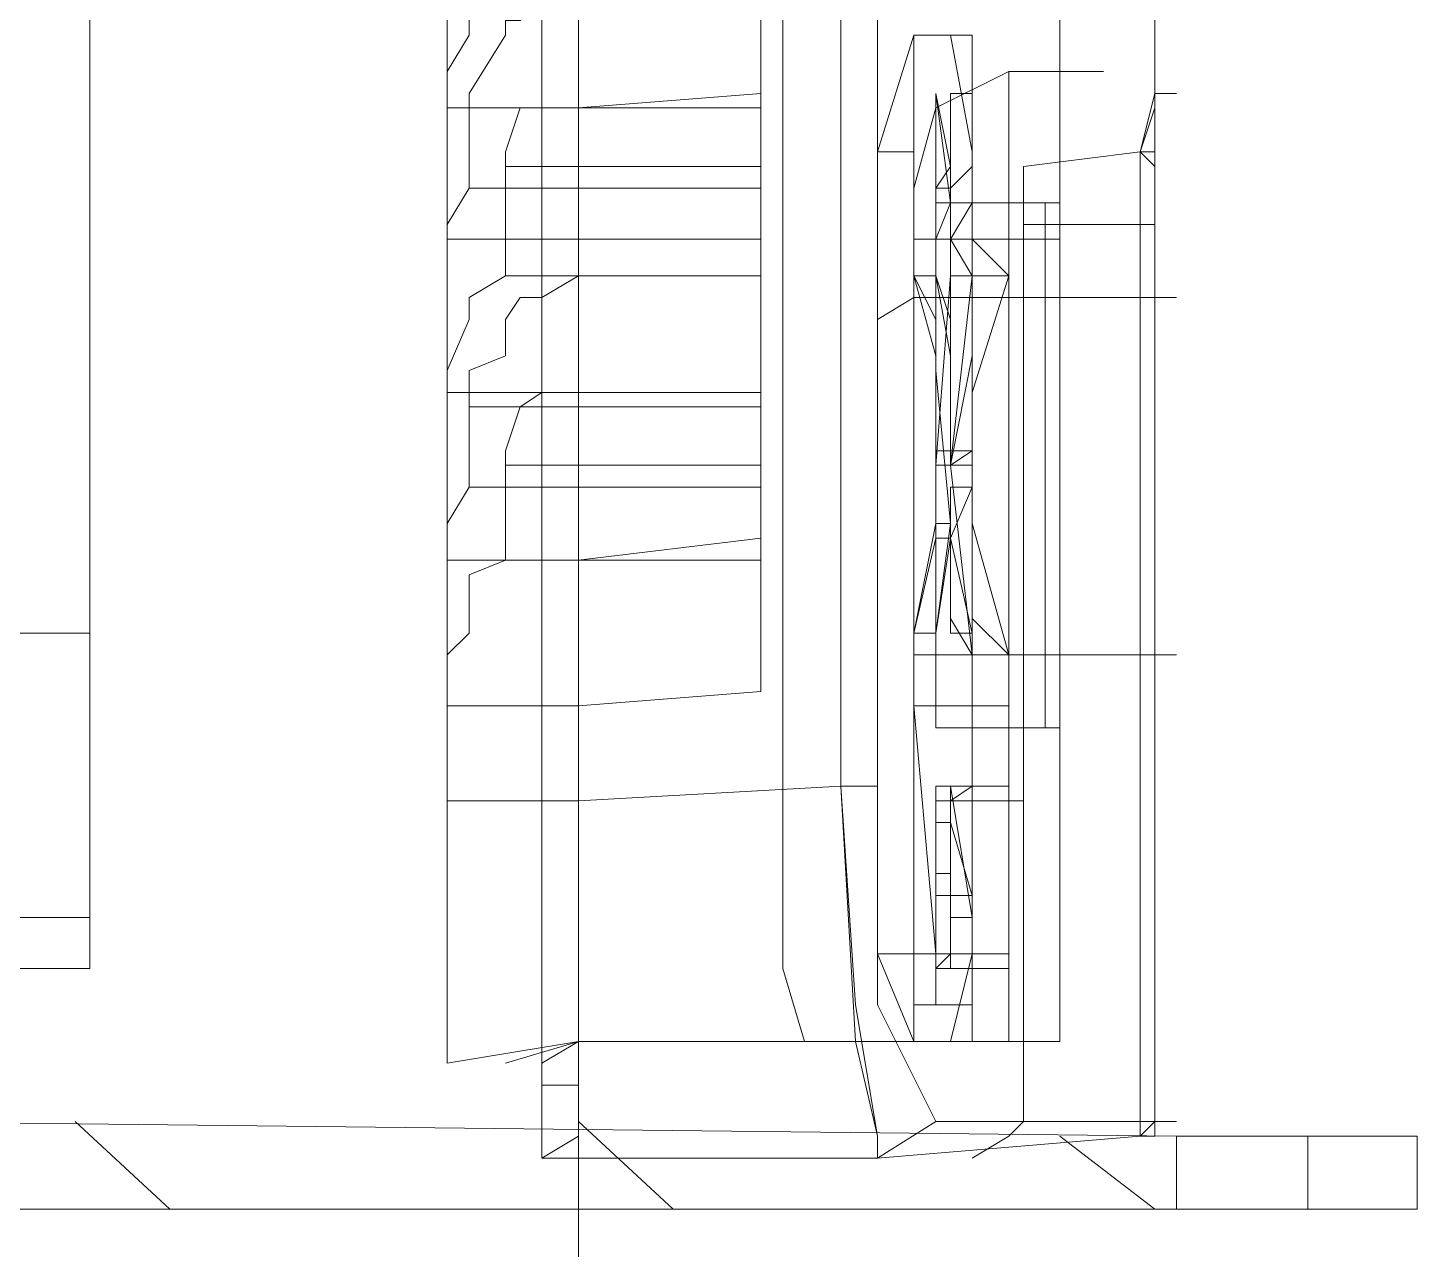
# Model space of a CAD drawing. Header units: millimetres. Extents: x 50 to 186, y -32 to 33.
# Drawn here: x 129.1424 to 129.4084, y -12.9926 to -12.7586 of the extents above; entities that cross this region are included whole.
import ezdxf

# ---------------------------------------------------------------- set-up
doc = ezdxf.new("R2010")
doc.units = ezdxf.units.MM
doc.layers.add('Prumada Eletrica', color=40, linetype='Continuous', lineweight=30)

msp = doc.modelspace()

# ---------------------------------------------------------------- linework, layer by layer
at = {"layer": 'Prumada Eletrica', "color": 7, "linetype": 'Continuous', "lineweight": 20, "true_color": 0x000007}
for points in [[(129.24782, -13.00304), (129.24782, -13.00025), (129.24782, -9.31001)], [(129.31626, -9.48461), (129.31207, -9.4888), (129.30509, -9.50695), (129.30509, -12.94577), (129.31626, -12.96812), (129.35817, -12.96812)], [(129.30509, -9.55305), (129.2981, -9.55305), (129.2981, -12.90387), (129.30509, -12.90387)], [(129.34001, -12.76699), (129.34001, -12.35634), (129.34001, -12.35634)], [(129.28693, -12.43875), (129.28693, -12.90387), (129.28693, -12.93879), (129.29112, -12.95276), (129.34001, -12.95276), (129.34001, -12.8927), (129.33721, -12.8927), (129.33721, -12.79213), (129.34001, -12.79213), (129.34001, -12.76699), (129.34839, -12.76699)], [(129.22268, -12.44853), (129.22268, -12.95695), (129.22268, -12.95695)], [(129.24084, -12.45691), (129.24084, -12.96114), (129.24084, -12.96114)], [(129.35817, -12.77118), (129.35817, -12.59239), (129.35817, -12.59239)], [(128.08572, -12.94577), (129.09418, -12.95276), (129.09418, -12.98488), (129.36236, -12.98488), (129.36236, -12.97092), (129.11234, -12.96812), (129.11234, -12.93879), (129.15424, -12.93879), (129.15424, -12.92901), (129.083, -12.92901), (129.083, -12.71671), (129.02294, -12.70972), (129.02294, -12.67061), (129.083, -12.67061), (129.083, -12.63849), (128.09969, -12.62731)], [(129.24782, -12.70693), (129.24782, -12.96812), (129.24782, -12.96812)], [(129.15424, -12.70972), (129.15424, -12.87454), (129.15424, -12.87454)], [(129.24782, -12.75302), (129.24782, -12.71671), (129.24084, -12.71671), (129.23665, -12.7209), (129.23385, -12.72509), (129.23385, -12.73207), (129.23385, -12.75023), (129.22687, -12.75302), (129.22687, -12.76001), (129.22268, -12.76699), (129.22268, -12.77397)], [(129.28274, -12.74185), (129.28274, -12.77118), (129.28274, -12.77118)], [(129.28274, -12.75023), (129.24782, -12.75302), (129.24084, -12.75302), (129.23665, -12.75721), (129.23385, -12.75721), (129.23385, -12.76001), (129.22687, -12.77118), (129.22687, -12.77397), (129.28274, -12.77397), (129.28274, -12.77118)], [(129.32325, -12.78235), (129.31906, -12.76001), (129.31207, -12.76001), (129.30509, -12.78235)], [(129.31207, -12.76001), (129.30509, -12.78235), (129.30509, -12.78235)], [(129.31207, -12.76001), (129.32325, -12.76001), (129.32325, -12.76001)], [(129.31207, -12.76001), (129.31207, -12.78235), (129.31207, -12.78235)], [(129.31207, -12.76001), (129.31626, -12.76001), (129.31626, -12.76001)], [(129.31906, -12.76001), (129.32325, -12.78235), (129.32325, -12.76001)], [(129.32325, -12.76001), (129.31906, -12.76001), (129.31906, -12.76001)], [(129.33023, -12.76699), (129.31626, -12.77397), (129.31207, -12.78934)], [(129.31626, -12.79213), (129.33023, -12.79213), (129.33023, -12.76699)], [(129.34001, -12.79213), (129.34001, -12.76699), (129.33023, -12.76699)], [(129.34001, -12.76699), (129.34001, -12.77118), (129.34001, -12.77118)], [(129.28274, -12.77118), (129.24782, -12.77397), (129.23665, -12.77397), (129.23385, -12.78235), (129.23385, -12.78515)], [(129.28274, -12.77118), (129.24782, -12.77397), (129.24782, -12.77397)], [(129.32325, -12.77118), (129.32325, -12.79213), (129.31906, -12.79911), (129.31906, -12.79213), (129.31626, -12.77118), (129.31906, -12.78515), (129.31906, -12.78934), (129.32325, -12.78515), (129.32325, -12.77118), (129.32325, -12.79213), (129.31906, -12.79911), (129.31906, -12.79213), (129.31626, -12.77118), (129.31626, -12.79911), (129.31906, -12.79213), (129.31906, -12.77118)], [(129.35537, -12.78235), (129.35817, -12.77118), (129.35817, -12.77118)], [(129.35817, -12.79632), (129.35537, -12.79632), (129.35537, -12.78235), (129.35817, -12.77118)], [(129.35817, -12.77397), (129.35817, -12.77118), (129.35817, -12.77118)], [(129.35817, -12.77118), (129.36236, -12.77118), (129.36236, -12.77118)], [(129.35817, -12.79632), (129.35817, -12.77118), (129.35817, -12.77118)], [(129.35817, -12.79632), (129.35817, -12.77118), (129.35817, -12.77118)], [(129.35817, -12.77118), (129.36236, -12.77118), (129.36236, -12.77118)], [(129.24782, -12.77397), (129.22268, -12.77397), (129.22268, -12.77397)], [(129.22687, -12.77397), (129.22687, -12.78934), (129.28274, -12.78934)], [(129.24782, -12.77397), (129.24782, -12.8061), (129.24782, -12.8061)], [(129.28274, -12.79911), (129.28274, -12.77397), (129.28274, -12.77397)], [(129.35817, -12.79632), (129.35817, -12.78515), (129.35537, -12.78235), (129.35817, -12.77397)], [(129.30509, -12.88571), (129.30509, -12.936), (129.31207, -12.936), (129.31207, -12.78235), (129.30509, -12.78235), (129.30509, -12.86057)], [(129.35537, -12.78235), (129.33302, -12.78515), (129.33302, -12.78515)], [(129.35537, -12.78235), (129.35537, -12.79632), (129.33302, -12.79632), (129.33302, -12.78515)], [(129.35817, -12.78235), (129.35537, -12.78235), (129.35537, -12.78235)], [(129.35817, -12.79632), (129.35817, -12.78235), (129.35817, -12.78235)], [(129.28274, -12.78515), (129.23385, -12.78515), (129.23385, -12.8061), (129.24782, -12.8061)], [(129.24782, -12.79911), (129.22268, -12.79911), (129.22268, -12.79632), (129.22687, -12.78934)], [(129.31207, -12.78934), (129.31207, -12.79911), (129.31626, -12.79911)], [(129.31626, -12.78934), (129.31906, -12.78934), (129.31906, -12.78934)], [(129.33721, -12.79213), (129.31626, -12.79213), (129.31626, -12.79213)], [(129.31626, -12.79213), (129.31626, -12.81029), (129.31626, -12.81029)], [(129.31626, -12.79213), (129.31626, -12.81029), (129.31626, -12.81029)], [(129.31626, -12.81029), (129.32325, -12.81029), (129.32325, -12.79213), (129.31626, -12.79213)], [(129.31626, -12.79213), (129.31626, -12.81029), (129.31626, -12.81029)], [(129.33023, -12.79213), (129.33023, -12.79911), (129.33023, -12.79911)], [(129.33023, -12.79213), (129.33302, -12.79213), (129.33302, -12.79213)], [(129.34001, -12.8927), (129.34001, -12.79213), (129.34001, -12.79213)], [(129.34001, -12.79213), (129.34001, -12.79911), (129.34001, -12.79911)], [(129.33302, -12.79632), (129.33302, -12.81029), (129.33302, -12.81029)], [(129.35817, -12.81029), (129.35537, -12.81029), (129.35537, -12.79632), (129.35817, -12.79632)], [(129.35817, -12.81029), (129.35817, -12.79632), (129.35817, -12.79632)], [(129.24782, -12.79911), (129.28274, -12.79911), (129.28274, -12.79911)], [(129.28274, -12.79911), (129.28274, -12.82845), (129.28274, -12.82845)], [(129.31207, -12.87873), (129.31207, -12.79911), (129.31207, -12.79911)], [(129.31207, -12.87454), (129.31626, -12.85638), (129.31906, -12.85638), (129.31906, -12.87454), (129.31906, -12.8466), (129.31906, -12.87175), (129.32325, -12.87873), (129.31906, -12.84241), (129.32325, -12.8061), (129.31906, -12.79911), (129.31906, -12.8061), (129.31626, -12.84241)], [(129.33023, -12.8927), (129.33023, -12.79911), (129.31626, -12.79911)], [(129.31906, -12.84241), (129.32325, -12.8061), (129.32325, -12.79911), (129.33023, -12.8061), (129.32325, -12.8061), (129.31906, -12.79911), (129.31906, -12.8061), (129.31626, -12.84241)], [(129.31626, -12.79911), (129.31906, -12.79911), (129.31906, -12.79911)], [(129.32325, -12.84241), (129.31906, -12.84241), (129.32325, -12.8061), (129.32325, -12.79911), (129.33023, -12.8061)], [(129.32325, -12.79911), (129.31906, -12.79911), (129.31906, -12.79911)], [(129.34001, -12.79911), (129.33023, -12.79911), (129.33023, -12.79911)], [(129.24782, -12.82845), (129.22268, -12.82845), (129.22268, -12.82426), (129.22687, -12.81448), (129.22687, -12.81029), (129.23385, -12.8061)], [(129.28274, -12.82845), (129.28274, -12.83124), (129.22687, -12.83124), (129.22687, -12.82426), (129.23385, -12.82146), (129.23385, -12.81448), (129.23665, -12.81029), (129.24084, -12.81029), (129.24782, -12.8061)], [(129.28274, -12.8061), (129.24782, -12.8061), (129.24782, -12.8061)], [(129.24782, -12.8061), (129.28274, -12.8061), (129.28274, -12.8061)], [(129.28274, -12.8061), (129.24782, -12.8061), (129.24782, -12.8061)], [(129.31906, -12.83962), (129.31906, -12.81448), (129.31626, -12.8061), (129.31207, -12.8061), (129.31626, -12.81448), (129.31626, -12.83962)], [(129.31626, -12.8061), (129.31906, -12.82146), (129.31906, -12.84241), (129.31626, -12.84241), (129.31626, -12.82146), (129.31207, -12.8061)], [(129.31207, -12.87454), (129.31626, -12.85359), (129.31626, -12.82426), (129.31626, -12.83962), (129.31626, -12.81448), (129.31207, -12.8061), (129.31626, -12.81448), (129.31626, -12.84241), (129.31906, -12.84241)], [(129.31626, -12.8061), (129.31207, -12.8061), (129.31207, -12.8061)], [(129.31906, -12.83962), (129.31906, -12.81448), (129.31626, -12.8061), (129.31906, -12.81448), (129.31906, -12.84241)], [(129.33023, -12.87873), (129.32325, -12.87873), (129.31906, -12.84241), (129.32325, -12.8061)], [(129.31906, -12.8061), (129.31906, -12.83962), (129.31906, -12.83962)], [(129.33023, -12.8061), (129.32325, -12.82845), (129.32325, -12.82845)], [(129.32325, -12.83962), (129.32325, -12.8061), (129.32325, -12.8061)], [(129.33023, -12.8061), (129.32325, -12.82845), (129.32325, -12.82845)], [(129.30509, -12.81448), (129.31207, -12.81029), (129.31207, -12.81029)], [(129.35537, -12.81029), (129.31207, -12.81029), (129.33721, -12.81029), (129.32325, -12.81029), (129.33721, -12.81029), (129.35817, -12.81029)], [(129.31626, -12.81029), (129.31626, -12.87873), (129.31626, -12.87873)], [(129.33302, -12.81029), (129.33302, -12.87873), (129.33302, -12.87873)], [(129.33721, -12.87873), (129.33721, -12.81029), (129.33721, -12.81029)], [(129.34001, -12.81029), (129.34839, -12.81029), (129.34839, -12.81029)], [(129.34001, -12.81029), (129.34001, -12.87873), (129.34001, -12.87873)], [(129.35537, -12.81029), (129.35537, -12.87873), (129.35537, -12.87873)], [(129.35537, -12.81029), (129.35537, -12.87873), (129.35537, -12.87873)], [(129.35817, -12.81029), (129.36236, -12.81029), (129.36236, -12.81029)], [(129.35817, -12.87873), (129.35817, -12.81029), (129.35817, -12.81029)], [(129.35817, -12.81029), (129.35817, -12.87873), (129.35817, -12.87873)], [(129.35817, -12.81029), (129.35817, -12.87873), (129.35817, -12.87873)], [(129.30509, -12.81448), (129.30509, -12.92901), (129.30509, -12.92901)], [(129.31906, -12.83962), (129.31626, -12.83962), (129.31626, -12.82426)], [(129.31626, -12.82426), (129.31906, -12.85359), (129.31626, -12.87454), (129.31906, -12.85638)], [(129.22268, -12.90666), (129.24782, -12.90666), (129.24782, -12.82845), (129.24084, -12.82845), (129.23665, -12.83124), (129.23385, -12.83962), (129.23385, -12.84241), (129.23385, -12.86057), (129.22687, -12.86337), (129.22687, -12.87454), (129.22268, -12.87873), (129.22268, -12.88851)], [(129.28274, -12.82845), (129.24782, -12.82845), (129.24782, -12.82845)], [(129.24782, -12.82845), (129.28274, -12.82845), (129.28274, -12.82845)], [(129.33302, -12.91365), (129.33302, -12.82845), (129.33302, -12.82845)], [(129.22687, -12.83124), (129.22687, -12.8466), (129.28274, -12.8466), (129.28274, -12.83124)], [(129.28274, -12.84241), (129.23385, -12.84241), (129.23385, -12.84241)], [(129.31626, -12.84241), (129.31906, -12.84241), (129.31906, -12.84241)], [(129.31626, -12.84241), (129.31906, -12.84241), (129.31906, -12.84241)], [(129.22687, -12.8466), (129.22268, -12.85359), (129.22268, -12.86057)], [(129.28274, -12.85638), (129.28274, -12.8466), (129.28274, -12.8466)], [(129.31626, -12.85638), (129.31207, -12.87454), (129.31626, -12.87454), (129.31906, -12.85638), (129.31906, -12.8466)], [(129.33023, -12.87873), (129.32325, -12.87175), (129.32325, -12.8466), (129.31906, -12.8466), (129.31906, -12.87175), (129.32325, -12.87873)], [(129.31906, -12.85638), (129.32325, -12.8466), (129.32325, -12.8466)], [(129.33023, -12.87873), (129.32325, -12.87175), (129.32325, -12.8466), (129.31906, -12.85638)], [(129.31207, -12.8927), (129.31207, -12.85359), (129.31207, -12.85359)], [(129.31626, -12.85359), (129.31207, -12.87454), (129.31207, -12.87454)], [(129.31626, -12.87454), (129.31906, -12.85359), (129.31906, -12.85359)], [(129.32325, -12.85359), (129.33023, -12.87873), (129.33023, -12.87873)], [(129.32325, -12.85359), (129.33023, -12.87873), (129.33023, -12.87873)], [(129.24782, -12.88851), (129.28274, -12.88571), (129.28274, -12.85638), (129.24782, -12.86057)], [(129.31207, -12.8927), (129.31207, -12.85638), (129.31207, -12.85638)], [(129.31626, -12.85638), (129.31906, -12.85638), (129.31906, -12.85638)], [(129.32325, -12.87454), (129.31906, -12.85638), (129.31906, -12.87454)], [(129.24782, -12.86057), (129.22268, -12.86057), (129.22268, -12.86057)], [(129.24782, -12.86057), (129.23385, -12.86057), (129.23385, -12.86057)], [(129.28274, -12.86057), (129.24782, -12.86057), (129.24782, -12.86057)], [(129.11234, -12.87454), (129.15424, -12.87454), (129.15424, -12.92901)], [(129.35537, -12.87873), (129.31207, -12.87873), (129.31626, -12.87873), (129.33721, -12.87873), (129.32325, -12.87873), (129.33721, -12.87873)], [(129.31207, -12.87873), (129.31207, -12.95276), (129.31207, -12.95276)], [(129.32325, -12.87873), (129.32325, -12.8927), (129.31626, -12.8927), (129.31626, -12.87873)], [(129.31626, -12.8927), (129.31626, -12.87873), (129.31626, -12.87873)], [(129.31626, -12.8927), (129.31626, -12.87873), (129.31626, -12.87873)], [(129.31626, -12.87873), (129.31626, -12.8927), (129.31626, -12.8927)], [(129.32325, -12.87873), (129.33023, -12.87873), (129.33023, -12.87873)], [(129.33302, -12.87873), (129.33302, -12.96812), (129.35537, -12.96812), (129.35537, -12.87873)], [(129.33721, -12.87873), (129.35817, -12.87873), (129.35817, -12.87873)], [(129.34001, -12.87873), (129.34839, -12.87873), (129.34839, -12.87873)], [(129.35537, -12.87873), (129.35817, -12.87873), (129.35817, -12.87873)], [(129.35817, -12.87873), (129.36236, -12.87873), (129.36236, -12.87873)], [(129.35817, -12.87873), (129.35817, -12.96812), (129.35817, -12.96812)], [(129.24782, -12.88851), (129.22268, -12.88851), (129.22268, -12.88851)], [(129.33023, -12.88851), (129.32325, -12.88851), (129.31207, -12.88851), (129.31626, -12.88851)], [(129.31626, -12.936), (129.31207, -12.936), (129.31207, -12.88851)], [(129.32325, -12.88851), (129.32325, -12.94577), (129.31207, -12.94577), (129.31207, -12.936)], [(129.31906, -12.88851), (129.31207, -12.88851), (129.31207, -12.88851)], [(129.31906, -12.88851), (129.32325, -12.88851), (129.32325, -12.88851)], [(129.33721, -12.8927), (129.32325, -12.8927), (129.32325, -12.8927)], [(129.33023, -12.95276), (129.33023, -12.8927), (129.33023, -12.8927)], [(129.24782, -12.90666), (129.2981, -12.90387), (129.3009, -12.95276), (129.30509, -12.97092), (129.30509, -12.97511)], [(129.24782, -12.90666), (129.24782, -12.95276), (129.29112, -12.95276), (129.28693, -12.93879), (129.28693, -12.90387)], [(129.30509, -12.90387), (129.2981, -12.90387), (129.3009, -12.94577), (129.30509, -12.97092)], [(129.30509, -12.90387), (129.30509, -12.94577), (129.31626, -12.96812), (129.30509, -12.97511)], [(129.31906, -12.90387), (129.31626, -12.90387), (129.31626, -12.90387)], [(129.31906, -12.90387), (129.31906, -12.93879), (129.31906, -12.936), (129.31906, -12.92482), (129.31906, -12.93879), (129.31626, -12.93879)], [(129.31626, -12.93879), (129.31906, -12.936), (129.31906, -12.90387)], [(129.31626, -12.90387), (129.31626, -12.92063), (129.31626, -12.92063)], [(129.31626, -12.90387), (129.31906, -12.90387), (129.31906, -12.90387)], [(129.31626, -12.90387), (129.31906, -12.90387), (129.31906, -12.90387)], [(129.31906, -12.90387), (129.31626, -12.90387), (129.31626, -12.90387)], [(129.31906, -12.90666), (129.31906, -12.90387), (129.31906, -12.90666), (129.31626, -12.90666), (129.31626, -12.90387)], [(129.31626, -12.90387), (129.31906, -12.90387), (129.31906, -12.90387)], [(129.31626, -12.90387), (129.31906, -12.90387), (129.32325, -12.90387)], [(129.31626, -12.90387), (129.31906, -12.90387), (129.31906, -12.90387)], [(129.31906, -12.90387), (129.32325, -12.90387), (129.32325, -12.90387)], [(129.31906, -12.936), (129.31906, -12.90387), (129.31906, -12.90387)], [(129.31906, -12.90387), (129.32325, -12.92901), (129.32325, -12.93879), (129.32325, -12.936), (129.32325, -12.92482), (129.31906, -12.92482), (129.31906, -12.93879), (129.31906, -12.936), (129.31906, -12.92482)], [(129.32325, -12.90666), (129.32325, -12.90387), (129.31906, -12.90387), (129.31906, -12.90666)], [(129.32325, -12.90387), (129.31906, -12.90387), (129.31906, -12.90387)], [(129.31906, -12.90387), (129.32325, -12.90387), (129.32325, -12.90666), (129.32325, -12.90387), (129.32325, -12.93879), (129.32325, -12.90387), (129.31906, -12.90666)], [(129.31906, -12.90387), (129.32325, -12.90387), (129.32325, -12.90387)], [(129.31906, -12.90666), (129.32325, -12.90387), (129.32325, -12.90387)], [(129.32325, -12.90666), (129.33023, -12.90666), (129.33023, -12.90387)], [(129.32325, -12.90666), (129.32325, -12.90387), (129.33023, -12.90387), (129.33023, -12.90666)], [(129.32325, -12.90387), (129.33023, -12.90387), (129.33023, -12.90387)], [(129.32325, -12.936), (129.32325, -12.90387), (129.32325, -12.90387)], [(129.32325, -12.90387), (129.32325, -12.936), (129.32325, -12.936)], [(129.32325, -12.90387), (129.33023, -12.90387), (129.33023, -12.90666)], [(129.32325, -12.90387), (129.33023, -12.90387), (129.33023, -12.90387)], [(129.32325, -12.90387), (129.33023, -12.90387), (129.33023, -12.90387)], [(129.22268, -12.90666), (129.24782, -12.90666), (129.24782, -12.90666)], [(129.22268, -12.90666), (129.24782, -12.90666), (129.24782, -12.95276), (129.22268, -12.95695)], [(129.31906, -12.90666), (129.32325, -12.90666), (129.33023, -12.90666)], [(129.32325, -12.90666), (129.33023, -12.90666), (129.33023, -12.90666)], [(129.32325, -12.90666), (129.33023, -12.90666), (129.33302, -12.90666)], [(129.33023, -12.90666), (129.33302, -12.90666), (129.33302, -12.90666)], [(129.31626, -12.91086), (129.31626, -12.92482), (129.31626, -12.92482)], [(129.31626, -12.91086), (129.31906, -12.91086), (129.31906, -12.91086)], [(129.31626, -12.92063), (129.31626, -12.91086), (129.31626, -12.91086)], [(129.31626, -12.91086), (129.31906, -12.91086), (129.31906, -12.91086)], [(129.31626, -12.91086), (129.31906, -12.91086), (129.31906, -12.91086)], [(129.31906, -12.92482), (129.31906, -12.91086), (129.31906, -12.91086)], [(129.31906, -12.92482), (129.31906, -12.91086), (129.31906, -12.91086)], [(129.31626, -12.92063), (129.31906, -12.92063), (129.31906, -12.92063)], [(129.31626, -12.93879), (129.31626, -12.92063), (129.31626, -12.92063)], [(129.31626, -12.92063), (129.31906, -12.92063), (129.31906, -12.92063)], [(129.31626, -12.92063), (129.31906, -12.92063), (129.31906, -12.92063)], [(129.31626, -12.92482), (129.31626, -12.92063), (129.31626, -12.92063)], [(129.31626, -12.92063), (129.31906, -12.92063), (129.31906, -12.92063)], [(129.31626, -12.92063), (129.31906, -12.92063), (129.31906, -12.92063)], [(129.31626, -12.92482), (129.31906, -12.92482), (129.31906, -12.92482)], [(129.32325, -12.92482), (129.31906, -12.92482), (129.32325, -12.92482), (129.31906, -12.92482)], [(129.32325, -12.92482), (129.32325, -12.936), (129.31906, -12.936)], [(129.31906, -12.92482), (129.32325, -12.92482), (129.32325, -12.92482)], [(129.31207, -12.936), (129.30509, -12.936), (129.30509, -12.92901)], [(129.32325, -12.92901), (129.31906, -12.92901), (129.31906, -12.93879)], [(129.30509, -12.936), (129.31207, -12.95276), (129.31207, -12.936)], [(129.30509, -12.936), (129.31207, -12.95276), (129.31207, -12.95276)], [(129.31207, -12.936), (129.31207, -12.94577), (129.31626, -12.94577), (129.31626, -12.936)], [(129.31626, -12.936), (129.31906, -12.936), (129.31906, -12.936)], [(129.31906, -12.936), (129.31626, -12.936), (129.31626, -12.936)], [(129.31906, -12.936), (129.31906, -12.93879), (129.31626, -12.93879), (129.31626, -12.936)], [(129.31906, -12.936), (129.31906, -12.93879), (129.31906, -12.93879)], [(129.32325, -12.936), (129.32325, -12.93879), (129.31906, -12.93879)], [(129.32325, -12.95276), (129.32325, -12.936), (129.31906, -12.95276)], [(129.31906, -12.95276), (129.32325, -12.936), (129.32325, -12.936)], [(129.31906, -12.93879), (129.31906, -12.936), (129.31906, -12.936)], [(129.31906, -12.936), (129.31906, -12.93879), (129.31906, -12.93879)], [(129.32325, -12.936), (129.33023, -12.936), (129.33023, -12.936)], [(129.32325, -12.936), (129.33023, -12.936), (129.33023, -12.936)], [(129.31626, -12.93879), (129.31906, -12.93879), (129.31906, -12.93879)], [(129.31626, -12.93879), (129.31906, -12.93879), (129.31906, -12.93879)], [(129.33023, -12.93879), (129.32325, -12.93879), (129.31626, -12.93879)], [(129.31626, -12.93879), (129.31906, -12.93879), (129.31906, -12.93879)], [(129.31626, -12.93879), (129.31906, -12.93879), (129.31906, -12.93879)], [(129.31626, -12.93879), (129.31906, -12.93879), (129.31906, -12.93879)], [(129.31626, -12.93879), (129.31906, -12.93879), (129.32325, -12.93879)], [(129.31626, -12.93879), (129.31906, -12.93879), (129.31906, -12.93879)], [(129.31626, -12.93879), (129.31906, -12.93879), (129.31906, -12.93879)], [(129.31626, -12.93879), (129.31906, -12.93879), (129.31906, -12.93879)], [(129.31906, -12.93879), (129.32325, -12.93879), (129.32325, -12.93879)], [(129.31906, -12.93879), (129.32325, -12.93879), (129.32325, -12.93879)], [(129.32325, -12.93879), (129.33023, -12.93879), (129.33023, -12.93879)], [(129.32325, -12.93879), (129.33023, -12.93879), (129.33023, -12.93879)], [(129.32325, -12.93879), (129.33023, -12.93879), (129.33023, -12.93879)], [(129.32325, -12.93879), (129.33023, -12.93879), (129.33023, -12.93879)], [(129.32325, -12.93879), (129.33023, -12.93879), (129.33023, -12.93879)], [(129.32325, -12.93879), (129.33023, -12.93879), (129.33023, -12.93879)], [(129.31906, -12.94577), (129.32325, -12.94577), (129.32325, -12.94577)], [(129.31906, -12.94577), (129.32325, -12.94577), (129.32325, -12.94577)], [(129.24782, -12.95276), (129.22268, -12.95695), (129.22268, -12.95695)], [(129.23385, -12.95695), (129.24782, -12.95276), (129.24782, -12.95276)], [(129.24084, -12.95695), (129.24782, -12.95276), (129.24782, -12.95276)], [(129.31906, -12.95276), (129.31207, -12.95276), (129.32325, -12.95276)], [(129.31207, -12.95276), (129.31626, -12.95276), (129.31626, -12.95276)], [(129.31906, -12.95276), (129.32325, -12.95276), (129.32325, -12.95276)], [(129.24782, -12.96114), (129.24084, -12.96114), (129.24084, -12.96114)], [(129.24084, -12.96114), (129.24084, -12.97511), (129.24084, -12.97511)], [(129.24782, -12.96114), (129.24084, -12.96114), (129.24084, -12.97511), (129.24782, -12.97092)], [(129.24084, -12.96114), (129.24782, -12.96114), (129.24782, -12.96114)], [(129.1696, -12.98488), (129.15144, -12.96812), (129.15144, -12.96812)], [(129.26598, -12.98488), (129.24782, -12.96812), (129.24782, -12.96812)], [(129.31626, -12.96812), (129.30509, -12.97511), (129.35537, -12.97092), (129.35817, -12.96812)], [(129.32325, -12.97511), (129.33023, -12.97092), (129.33302, -12.96812)], [(129.33302, -12.96812), (129.33721, -12.96812), (129.33721, -12.96812)], [(129.35817, -12.96812), (129.35537, -12.97092), (129.35537, -12.97092)], [(129.35817, -12.96812), (129.35817, -12.97092), (129.35537, -12.97092)], [(129.35537, -12.97092), (129.35537, -12.96812), (129.35537, -12.96812)], [(129.35537, -12.96812), (129.35817, -12.96812), (129.35817, -12.96812)], [(129.35817, -12.96812), (129.36236, -12.96812), (129.36236, -12.96812)], [(129.35817, -12.96812), (129.36236, -12.96812), (129.36236, -12.96812)], [(129.24084, -12.97511), (129.24782, -12.97092), (129.24782, -12.97092)], [(129.24084, -12.97511), (129.24782, -12.97092), (129.24782, -12.97092)], [(129.30509, -12.97092), (129.30509, -12.97511), (129.30509, -12.97511)], [(129.35817, -12.98488), (129.34001, -12.97092), (129.34001, -12.97092)], [(129.36236, -12.98488), (129.3875, -12.98488), (129.3875, -12.97092), (129.36236, -12.97092)], [(129.3875, -12.98488), (129.40845, -12.98488), (129.40845, -12.97092), (129.3875, -12.97092)], [(129.24084, -12.97511), (129.24782, -12.97511), (129.24782, -12.97511)], [(129.24084, -12.97511), (129.24782, -12.97511), (129.24782, -12.97511)], [(129.24782, -12.97511), (129.30509, -12.97511), (129.30509, -12.97511)]]:
    msp.add_lwpolyline(points, dxfattribs=at)
for points in [[(129.31626, -12.77118), (129.31906, -12.78515), (129.31906, -12.78934), (129.32325, -12.78515), (129.32325, -12.77118), (129.31906, -12.77118), (129.31906, -12.78515), (129.31626, -12.78934)], [(129.31906, -12.77118), (129.31906, -12.78515), (129.31626, -12.78934), (129.31626, -12.77118), (129.31626, -12.79911), (129.31906, -12.79213)], [(129.35817, -12.77118), (129.35537, -12.78235)], [(129.32325, -12.78235), (129.32325, -12.936)], [(129.31906, -12.8061), (129.32325, -12.8061), (129.32325, -12.82146), (129.31906, -12.84241)], [(129.31906, -12.84241), (129.31906, -12.8061)], [(129.32325, -12.8061), (129.32325, -12.82146), (129.31906, -12.84241), (129.32325, -12.83962)], [(129.32325, -12.81029), (129.31626, -12.81029), (129.33721, -12.81029)], [(129.31626, -12.85359), (129.31906, -12.85359), (129.31626, -12.82426)], [(129.31906, -12.84241), (129.31906, -12.83962), (129.32325, -12.83962)], [(129.31906, -12.85638), (129.31626, -12.85638)], [(129.31906, -12.87454), (129.31906, -12.85638), (129.32325, -12.87454)], [(129.32325, -12.87454), (129.31906, -12.85638)], [(129.31626, -12.87873), (129.32325, -12.87873)], [(129.31626, -12.936), (129.31626, -12.94577), (129.32325, -12.94577), (129.32325, -12.88851), (129.31207, -12.88851)], [(129.31626, -12.90387), (129.31906, -12.90387)], [(129.31626, -12.90387), (129.31626, -12.93879), (129.31626, -12.92063), (129.31626, -12.92482), (129.31626, -12.91086), (129.31626, -12.92063), (129.31626, -12.90387), (129.31626, -12.91086)], [(129.31626, -12.90387), (129.31626, -12.91086)], [(129.31626, -12.90387), (129.31626, -12.91086)], [(129.31906, -12.90387), (129.31906, -12.92901), (129.32325, -12.92901)], [(129.33023, -12.90387), (129.32325, -12.90387)], [(129.31906, -12.90666), (129.32325, -12.90666)], [(129.32325, -12.92482), (129.31906, -12.91086), (129.31906, -12.92482)], [(129.31906, -12.92482), (129.31906, -12.92901)], [(129.32325, -12.92482), (129.31906, -12.92482)], [(129.31906, -12.92901), (129.31906, -12.936)], [(129.31626, -12.93879), (129.31906, -12.936), (129.31906, -12.93879)], [(129.31626, -12.93879), (129.31626, -12.936)], [(129.32325, -12.936), (129.31906, -12.936)], [(129.32325, -12.93879), (129.32325, -12.936)], [(129.32325, -12.936), (129.32325, -12.93879)], [(129.32325, -12.936), (129.32325, -12.93879)], [(129.32325, -12.94577), (129.32325, -12.936)], [(129.31906, -12.93879), (129.32325, -12.93879)]]:
    msp.add_lwpolyline(points, close=True, dxfattribs=at)

doc.saveas('drawing.dxf')
